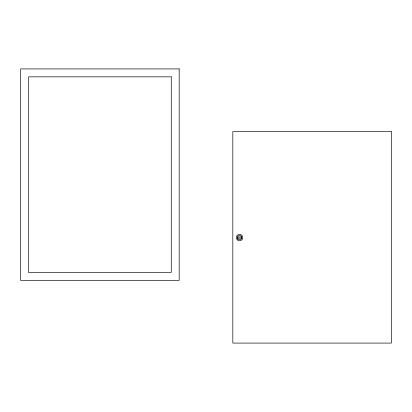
<?xml version="1.0" encoding="UTF-8"?>
<svg xmlns="http://www.w3.org/2000/svg" width="412" height="412" viewBox="0 0 412 412"><rect width="100%" height="100%" fill="white"/><g stroke="black" fill="none" stroke-linecap="round" stroke-linejoin="round"><path stroke-width="0.62" d="M237.467 237.003L237.467 238.126A2.168 2.168 0 0 0 241.653 238.126L241.653 237.003A2.168 2.168 0 0 0 237.467 237.003L241.653 237.003M237.467 238.126L241.653 238.126M179.179 68.917L20.6 68.917L20.6 280.351L179.179 280.351L179.179 68.917M171.248 76.843L28.531 76.843L28.531 272.42L171.248 272.42L171.248 76.843M391.4 131.649L232.821 131.649L232.821 343.083L391.4 343.083L391.4 131.649M237.271 239.851A3.234 3.234 0 0 0 242.683 238.399A3.234 3.234 0 0 0 238.723 234.438A3.234 3.234 0 0 0 237.271 239.851"/></g></svg>
